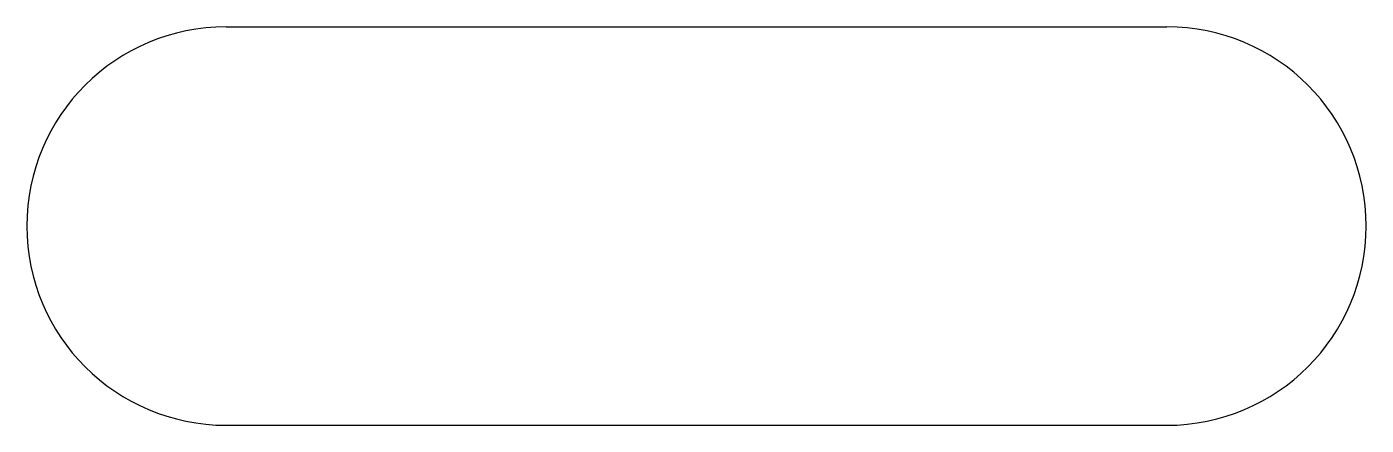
# Model space of a CAD drawing. Header units: millimetres. Extents: x 4731.5 to 4750.4, y 2272 to 2277.6.
import ezdxf

# ---------------------------------------------------------------- set-up
doc = ezdxf.new("R2010")
doc.units = ezdxf.units.MM

msp = doc.modelspace()

# ---------------------------------------------------------------- linework, layer by layer
for p, q in [((4734.292, 2277.609), (4747.586, 2277.609)), ((4734.292, 2271.973), (4747.586, 2271.973))]:
    msp.add_line(p, q)
for centre, start, end in [((4734.292, 2274.791), 90, 270), ((4747.586, 2274.791), 270, 90)]:
    msp.add_arc(centre, 2.818, start, end)

doc.saveas('drawing.dxf')
